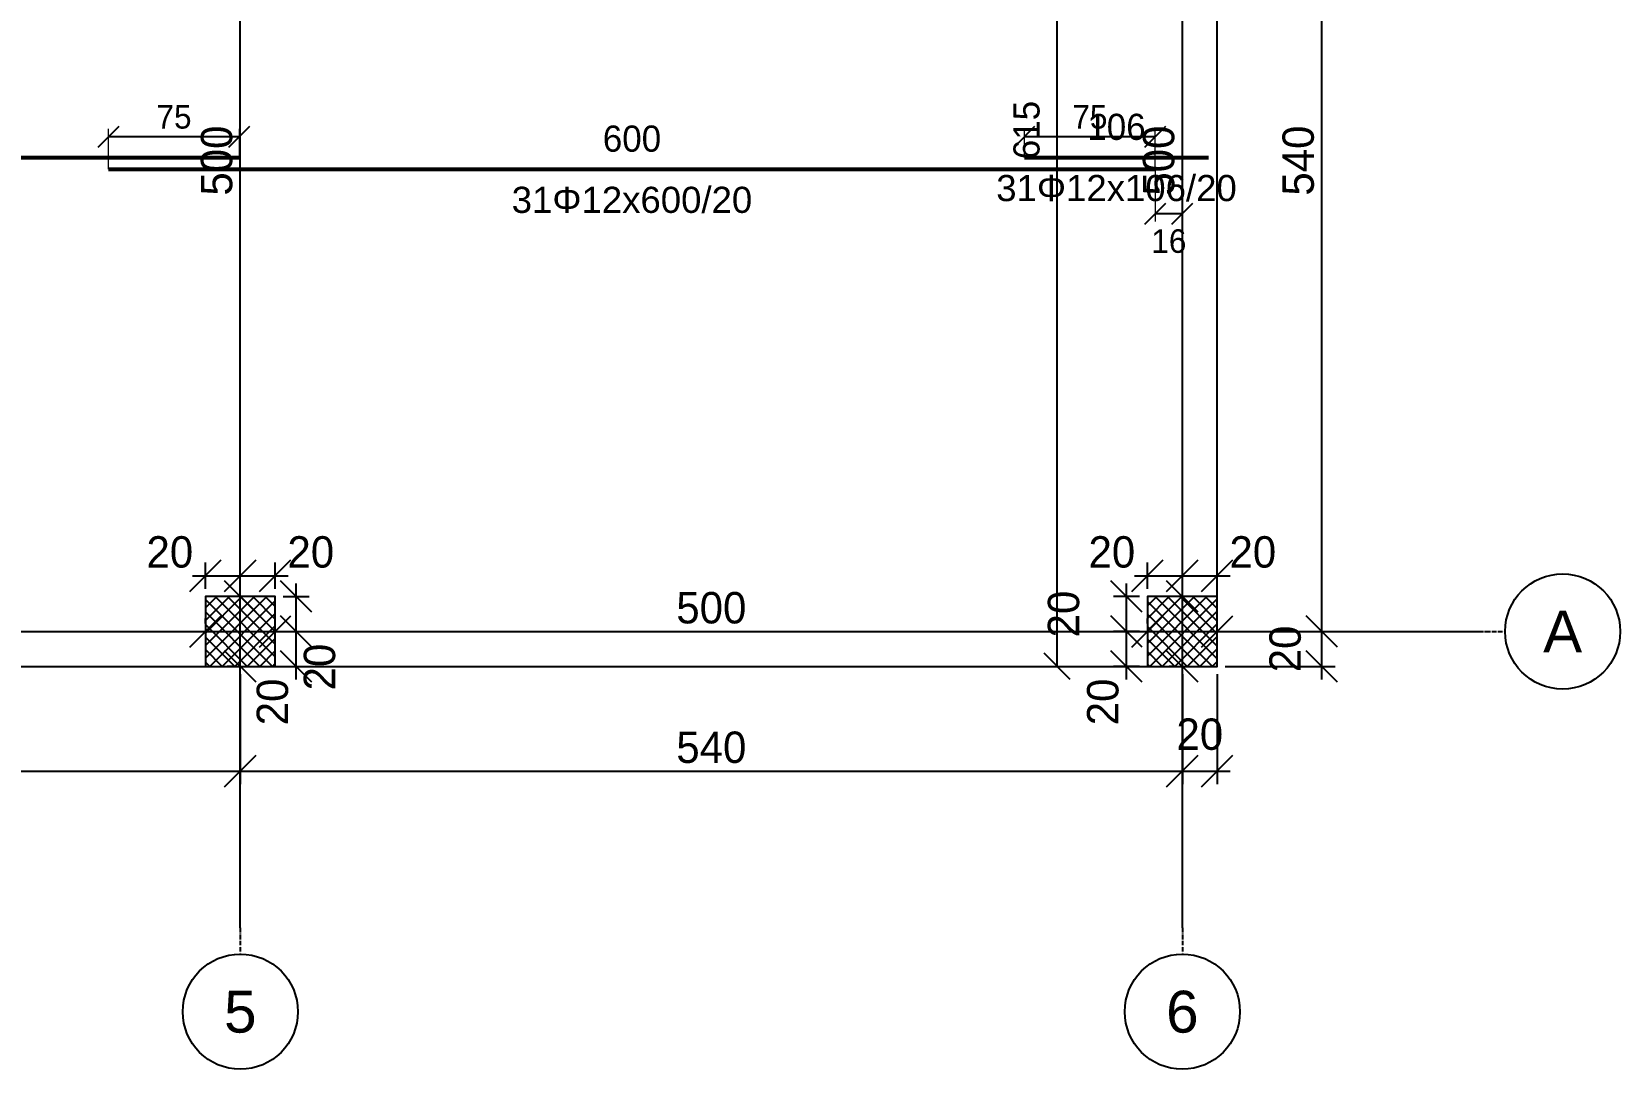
# Model space of a CAD drawing. Header units: centimetres. Extents: x -231 to 7431, y -4464 to 7215.
# Drawn here: x 2060 to 2971, y -231 to 364 of the extents above; entities that cross this region are included whole.
import ezdxf
from ezdxf.enums import TextEntityAlignment as Align

# ---------------------------------------------------------------- set-up
doc = ezdxf.new("R2010")
doc.units = ezdxf.units.CM
doc.linetypes.add('DASHDOT', pattern=[3.556, 2.54, -0.508, 0, -0.508])
for name, color, linetype in [('AXIS', 8, 'Continuous'), ('COLUMN', 3, 'Continuous'), ('FW_AXIS', 7, 'Continuous'), ('FW_COLUMN_HATCH', 8, 'Continuous'), ('FW_DIM', 7, 'Continuous'), ('REB_BOT_MESH_X', 5, 'Continuous'), ('REB_BOT_MESH_X_AXDIM', 5, 'Continuous'), ('REB_BOT_MESH_X_LAP', 5, 'Continuous'), ('REB_BOT_MESH_X_RANGE', 5, 'Continuous'), ('REB_BOT_MESH_X_TEXT', 5, 'Continuous'), ('SLAB', 7, 'Continuous')]:
    doc.layers.add(name, color=color, linetype=linetype)
doc.styles.add('REBAR_TXT', font='arial.ttf')
doc.dimstyles.new('FW_DIM', dxfattribs={"dimtxt": 18, "dimasz": 9, "dimexe": 7.5, "dimexo": 4.5, "dimgap": 4.5, "dimtad": 1, "dimdec": 0, "dimtxsty": 'Standard', "dimtsz": 9, "dimcen": 2.5, "dimdle": 7.5, "dimclrd": 256, "dimclre": 256, "dimclrt": 7, "dimazin": 3, "dimtfac": 1, "dimtmove": 2, "dimatfit": 3})
doc.dimstyles.new('REBAR LAP', dxfattribs={"dimtxt": 13.5, "dimasz": 2.5, "dimexe": 4.5, "dimexo": 0, "dimgap": 4.5, "dimtad": 1, "dimdec": 0, "dimtxsty": 'Standard', "dimtsz": 6, "dimcen": 2.5, "dimclrd": 6, "dimclre": 6, "dimclrt": 7, "dimazin": 3, "dimtfac": 1, "dimtmove": 2, "dimatfit": 3, "dimlwd": 25, "dimlwe": 18})
doc.dimstyles.new('REBAR M-200', dxfattribs={"dimtxt": 15, "dimasz": 15, "dimexe": 25, "dimexo": 12.5, "dimgap": 10, "dimtad": 1, "dimdec": 0, "dimtxsty": 'Standard', "dimblk": 'NONE', "dimcen": 50, "dimse1": 1, "dimse2": 1, "dimclrd": 6, "dimclre": 6, "dimclrt": 7, "dimazin": 3, "dimtfac": 1, "dimtmove": 2, "dimatfit": 3, "dimldrblk": 'NONE', "dimlwd": 53})
doc.dimstyles.new('REBAR RANGE', dxfattribs={"dimtxt": 15, "dimasz": 2.5, "dimexe": 0, "dimexo": 0, "dimgap": 10, "dimtad": 1, "dimdec": 0, "dimtxsty": 'Standard', "dimtsz": 7.5, "dimcen": 2.5, "dimse1": 1, "dimse2": 1, "dimclrd": 6, "dimclre": 6, "dimclrt": 7, "dimazin": 3, "dimtfac": 1, "dimtmove": 2, "dimatfit": 3, "dimlwd": 25})

# ---------------------------------------------------------------- blocks, each defined once
blk = doc.blocks.new('*D349')
at = {"color": 6, "lineweight": 53}
blk.add_line((1579.5, 291.75), (2179.5, 291.75), dxfattribs=at)
at = {"layer": 'Defpoints'}
for p in [(1579.5, 291.75), (1579.5, 291.75), (2179.5, 291.75)]:
    blk.add_point(p, dxfattribs=at)
at = {"layer": 'REB_BOT_MESH_X', "color": 7, "insert": (1879.5, 309.25), "char_height": 15, "attachment_point": 5}
blk.add_mtext('600', dxfattribs=at)
blk = doc.blocks.new('_NONE')
blk = doc.blocks.new('*D350')
at = {"color": 6, "lineweight": 53}
blk.add_line((2104.5, 285), (2704.5, 285), dxfattribs=at)
at = {"layer": 'Defpoints'}
for p in [(2104.5, 285), (2104.5, 285), (2704.5, 285)]:
    blk.add_point(p, dxfattribs=at)
at = {"layer": 'REB_BOT_MESH_X', "color": 7, "insert": (2404.5, 302.5), "char_height": 15, "attachment_point": 5}
blk.add_mtext('600', dxfattribs=at)
blk = doc.blocks.new('*D351')
at = {"color": 6, "lineweight": 53}
blk.add_line((2629.5, 291.75), (2735, 291.75), dxfattribs=at)
at = {"layer": 'Defpoints'}
for p in [(2629.5, 291.75), (2629.5, 291.75), (2735, 291.75)]:
    blk.add_point(p, dxfattribs=at)
at = {"layer": 'REB_BOT_MESH_X', "color": 7, "insert": (2682.25, 309.25), "char_height": 15, "attachment_point": 5}
blk.add_mtext('106', dxfattribs=at)
blk = doc.blocks.new('_OBLIQUE')
at = {"color": 0, "linetype": 'BYBLOCK'}
blk.add_line((-0.5, -0.5), (0.5, 0.5), dxfattribs=at)
blk = doc.blocks.new('*D358')
at = {"color": 6, "lineweight": 18}
for p, q in [((2104.5, 285), (2104.5, 308.25)), ((2179.5, 291.75), (2179.5, 308.25))]:
    blk.add_line(p, q, dxfattribs=at)
at = {"color": 6, "lineweight": 25}
blk.add_line((2104.5, 303.75), (2179.5, 303.75), dxfattribs=at)
at = {"layer": 'Defpoints'}
for p in [(2104.5, 303.75), (2179.5, 291.75), (2104.5, 285)]:
    blk.add_point(p, dxfattribs=at)
at = {"layer": 'REB_BOT_MESH_X_LAP', "color": 6, "xscale": 12, "yscale": 12}
for p in [(2104.5, 303.75), (2179.5, 303.75)]:
    blk.add_blockref('_OBLIQUE', p, dxfattribs=at)
at = {"layer": 'REB_BOT_MESH_X_LAP', "color": 7, "insert": (2142, 315), "char_height": 13.5, "attachment_point": 5}
blk.add_mtext('75', dxfattribs=at)
blk = doc.blocks.new('*D359')
at = {"color": 6, "lineweight": 18}
for p, q in [((2629.5, 291.75), (2629.5, 308.25)), ((2704.5, 285), (2704.5, 308.25))]:
    blk.add_line(p, q, dxfattribs=at)
at = {"color": 6, "lineweight": 25}
blk.add_line((2629.5, 303.75), (2704.5, 303.75), dxfattribs=at)
at = {"layer": 'Defpoints'}
for p in [(2629.5, 303.75), (2629.5, 291.75), (2704.5, 285)]:
    blk.add_point(p, dxfattribs=at)
at = {"layer": 'REB_BOT_MESH_X_LAP', "color": 6, "xscale": 12, "yscale": 12}
for p in [(2629.5, 303.75), (2704.5, 303.75)]:
    blk.add_blockref('_OBLIQUE', p, dxfattribs=at)
at = {"layer": 'REB_BOT_MESH_X_LAP', "color": 7, "insert": (2667, 315), "char_height": 13.5, "attachment_point": 5}
blk.add_mtext('75', dxfattribs=at)
blk = doc.blocks.new('*D360')
at = {"color": 6, "lineweight": 18}
for p, q in [((2704.5, 285), (2704.5, 255)), ((2720, 285), (2720, 255))]:
    blk.add_line(p, q, dxfattribs=at)
at = {"color": 6, "lineweight": 25}
blk.add_line((2720, 259.5), (2704.5, 259.5), dxfattribs=at)
at = {"layer": 'Defpoints'}
for p in [(2704.5, 285), (2720, 285), (2720, 259.5)]:
    blk.add_point(p, dxfattribs=at)
at = {"layer": 'REB_BOT_MESH_X_AXDIM', "color": 6, "xscale": 12, "yscale": 12}
for p in [(2704.5, 259.5), (2720, 259.5)]:
    blk.add_blockref('_OBLIQUE', p, dxfattribs=at)
at = {"layer": 'REB_BOT_MESH_X_AXDIM', "color": 7, "insert": (2712.25, 243.75), "char_height": 13.5, "attachment_point": 5}
blk.add_mtext('16', dxfattribs=at)
blk = doc.blocks.new('*D408')
at = {"color": 6, "lineweight": 25}
blk.add_line((2648.25, 0), (2648.25, 615), dxfattribs=at)
at = {"layer": 'Defpoints'}
for p in [(2648.25, 615), (2648.25, 0), (2648.25, 0)]:
    blk.add_point(p, dxfattribs=at)
at = {"layer": 'REB_BOT_MESH_X_RANGE', "color": 6, "xscale": 15, "yscale": 15, "rotation": 90}
for p in [(2648.25, 615), (2648.25, 0)]:
    blk.add_blockref('_OBLIQUE', p, dxfattribs=at)
at = {"layer": 'REB_BOT_MESH_X_RANGE', "color": 7, "insert": (2630.75, 307.5), "char_height": 15, "attachment_point": 5, "rotation": 90}
blk.add_mtext('615', dxfattribs=at)
blk = doc.blocks.new('*D409')
at = {"color": 6, "lineweight": 25}
blk.add_line((2648.25, 0), (2648.25, 615), dxfattribs=at)
at = {"layer": 'Defpoints'}
for p in [(2648.25, 615), (2648.25, 0), (2648.25, 0)]:
    blk.add_point(p, dxfattribs=at)
at = {"layer": 'REB_BOT_MESH_X_RANGE', "color": 6, "xscale": 15, "yscale": 15, "rotation": 90}
for p in [(2648.25, 615), (2648.25, 0)]:
    blk.add_blockref('_OBLIQUE', p, dxfattribs=at)
at = {"layer": 'REB_BOT_MESH_X_RANGE', "color": 7, "insert": (2630.75, 307.5), "char_height": 15, "attachment_point": 5, "rotation": 90}
blk.add_mtext('615', dxfattribs=at)
blk = doc.blocks.new('*D505')
for p, q in [((2160, 44.5), (2160, 59.5)), ((2180, 44.5), (2180, 59.5)), ((2152.5, 52), (2187.5, 52))]:
    blk.add_line(p, q)
at = {"layer": 'Defpoints'}
for p in [(2160, 52), (2160, 40), (2180, 40)]:
    blk.add_point(p, dxfattribs=at)
at = {"layer": 'FW_DIM', "xscale": 18, "yscale": 18}
for p in [(2160, 52), (2180, 52)]:
    blk.add_blockref('_OBLIQUE', p, dxfattribs=at)
at = {"layer": 'FW_DIM', "color": 7, "insert": (2139.6, 65.5), "char_height": 18, "attachment_point": 5}
blk.add_mtext('20', dxfattribs=at)
blk = doc.blocks.new('*D506')
for p, q in [((2180, 44.5), (2180, 59.5)), ((2200, 44.5), (2200, 59.5)), ((2172.5, 52), (2207.5, 52))]:
    blk.add_line(p, q)
at = {"layer": 'Defpoints'}
for p in [(2180, 52), (2180, 40), (2200, 40)]:
    blk.add_point(p, dxfattribs=at)
at = {"layer": 'FW_DIM', "xscale": 18, "yscale": 18}
for p in [(2180, 52), (2200, 52)]:
    blk.add_blockref('_OBLIQUE', p, dxfattribs=at)
at = {"layer": 'FW_DIM', "color": 7, "insert": (2220.4, 65.5), "char_height": 18, "attachment_point": 5}
blk.add_mtext('20', dxfattribs=at)
blk = doc.blocks.new('*D507')
for p, q in [((2212, -7.5), (2212, 27.5)), ((2204.5, 20), (2219.5, 20)), ((2204.5, 0), (2219.5, 0))]:
    blk.add_line(p, q)
at = {"layer": 'Defpoints'}
for p in [(2200, 20), (2200, 0), (2212, 0)]:
    blk.add_point(p, dxfattribs=at)
at = {"layer": 'FW_DIM', "xscale": 18, "yscale": 18, "rotation": 90}
for p in [(2212, 20), (2212, 0)]:
    blk.add_blockref('_OBLIQUE', p, dxfattribs=at)
at = {"layer": 'FW_DIM', "color": 7, "insert": (2198.5, -20.4), "char_height": 18, "attachment_point": 5, "rotation": 90}
blk.add_mtext('20', dxfattribs=at)
blk = doc.blocks.new('*D508')
for p, q in [((2212, 12.5), (2212, 47.5)), ((2204.5, 40), (2219.5, 40)), ((2204.5, 20), (2219.5, 20))]:
    blk.add_line(p, q)
at = {"layer": 'Defpoints'}
for p in [(2200, 40), (2200, 20), (2212, 20)]:
    blk.add_point(p, dxfattribs=at)
at = {"layer": 'FW_DIM', "xscale": 18, "yscale": 18, "rotation": 90}
for p in [(2212, 40), (2212, 20)]:
    blk.add_blockref('_OBLIQUE', p, dxfattribs=at)
at = {"layer": 'FW_DIM', "color": 7, "insert": (2225.5, -0.4), "char_height": 18, "attachment_point": 5, "rotation": 90}
blk.add_mtext('20', dxfattribs=at)
blk = doc.blocks.new('*D529')
for p, q in [((2700, 44.5), (2700, 59.5)), ((2720, 44.5), (2720, 59.5)), ((2692.5, 52), (2727.5, 52))]:
    blk.add_line(p, q)
at = {"layer": 'Defpoints'}
for p in [(2700, 52), (2700, 40), (2720, 40)]:
    blk.add_point(p, dxfattribs=at)
at = {"layer": 'FW_DIM', "xscale": 18, "yscale": 18}
for p in [(2700, 52), (2720, 52)]:
    blk.add_blockref('_OBLIQUE', p, dxfattribs=at)
at = {"layer": 'FW_DIM', "color": 7, "insert": (2679.6, 65.5), "char_height": 18, "attachment_point": 5}
blk.add_mtext('20', dxfattribs=at)
blk = doc.blocks.new('*D530')
for p, q in [((2720, 44.5), (2720, 59.5)), ((2740, 44.5), (2740, 59.5)), ((2712.5, 52), (2747.5, 52))]:
    blk.add_line(p, q)
at = {"layer": 'Defpoints'}
for p in [(2720, 52), (2720, 40), (2740, 40)]:
    blk.add_point(p, dxfattribs=at)
at = {"layer": 'FW_DIM', "xscale": 18, "yscale": 18}
for p in [(2720, 52), (2740, 52)]:
    blk.add_blockref('_OBLIQUE', p, dxfattribs=at)
at = {"layer": 'FW_DIM', "color": 7, "insert": (2760.4, 65.5), "char_height": 18, "attachment_point": 5}
blk.add_mtext('20', dxfattribs=at)
blk = doc.blocks.new('*D531')
for p, q in [((2688, -7.5), (2688, 27.5)), ((2695.5, 20), (2680.5, 20)), ((2695.5, 0), (2680.5, 0))]:
    blk.add_line(p, q)
at = {"layer": 'Defpoints'}
for p in [(2700, 20), (2688, 0), (2700, 0)]:
    blk.add_point(p, dxfattribs=at)
at = {"layer": 'FW_DIM', "xscale": 18, "yscale": 18, "rotation": 90}
for p in [(2688, 20), (2688, 0)]:
    blk.add_blockref('_OBLIQUE', p, dxfattribs=at)
at = {"layer": 'FW_DIM', "color": 7, "insert": (2674.5, -20.4), "char_height": 18, "attachment_point": 5, "rotation": 90}
blk.add_mtext('20', dxfattribs=at)
blk = doc.blocks.new('*D532')
for p, q in [((2688, 12.5), (2688, 47.5)), ((2695.5, 40), (2680.5, 40)), ((2695.5, 20), (2680.5, 20))]:
    blk.add_line(p, q)
at = {"layer": 'Defpoints'}
for p in [(2700, 40), (2688, 20), (2700, 20)]:
    blk.add_point(p, dxfattribs=at)
at = {"layer": 'FW_DIM', "xscale": 18, "yscale": 18, "rotation": 90}
for p in [(2688, 40), (2688, 20)]:
    blk.add_blockref('_OBLIQUE', p, dxfattribs=at)
at = {"layer": 'FW_DIM', "color": 7, "insert": (2652, 30), "char_height": 18, "attachment_point": 5, "rotation": 90}
blk.add_mtext('20', dxfattribs=at)
blk = doc.blocks.new('*D560')
for p, q in [((1660, 24.5), (1660, 27.5)), ((2160, 24.5), (2160, 27.5)), ((1652.5, 20), (2167.5, 20))]:
    blk.add_line(p, q)
at = {"layer": 'Defpoints'}
for p in [(1660, 20), (1660, 20), (2160, 20)]:
    blk.add_point(p, dxfattribs=at)
at = {"layer": 'FW_DIM', "xscale": 18, "yscale": 18}
for p in [(1660, 20), (2160, 20)]:
    blk.add_blockref('_OBLIQUE', p, dxfattribs=at)
at = {"layer": 'FW_DIM', "color": 7, "insert": (1910, 33.5), "char_height": 18, "attachment_point": 5}
blk.add_mtext('500', dxfattribs=at)
blk = doc.blocks.new('*D561')
for p, q in [((2160, 24.5), (2160, 27.5)), ((2200, 24.5), (2200, 27.5)), ((2152.5, 20), (2207.5, 20))]:
    blk.add_line(p, q)
at = {"layer": 'Defpoints'}
for p in [(2160, 20), (2160, 20), (2200, 20)]:
    blk.add_point(p, dxfattribs=at)
at = {"layer": 'FW_DIM', "xscale": 18, "yscale": 18}
for p in [(2160, 20), (2200, 20)]:
    blk.add_blockref('_OBLIQUE', p, dxfattribs=at)
blk = doc.blocks.new('*D562')
for p, q in [((2200, 24.5), (2200, 27.5)), ((2700, 24.5), (2700, 27.5)), ((2192.5, 20), (2707.5, 20))]:
    blk.add_line(p, q)
at = {"layer": 'Defpoints'}
for p in [(2200, 20), (2200, 20), (2700, 20)]:
    blk.add_point(p, dxfattribs=at)
at = {"layer": 'FW_DIM', "xscale": 18, "yscale": 18}
for p in [(2200, 20), (2700, 20)]:
    blk.add_blockref('_OBLIQUE', p, dxfattribs=at)
at = {"layer": 'FW_DIM', "color": 7, "insert": (2450, 33.5), "char_height": 18, "attachment_point": 5}
blk.add_mtext('500', dxfattribs=at)
blk = doc.blocks.new('*D563')
for p, q in [((2700, 24.5), (2700, 27.5)), ((2740, 24.5), (2740, 27.5)), ((2692.5, 20), (2747.5, 20))]:
    blk.add_line(p, q)
at = {"layer": 'Defpoints'}
for p in [(2700, 20), (2700, 20), (2740, 20)]:
    blk.add_point(p, dxfattribs=at)
at = {"layer": 'FW_DIM', "xscale": 18, "yscale": 18}
for p in [(2700, 20), (2740, 20)]:
    blk.add_blockref('_OBLIQUE', p, dxfattribs=at)
blk = doc.blocks.new('*D653')
for p, q in [((2180, -7.5), (2180, 47.5)), ((2175.5, 40), (2172.5, 40)), ((2175.5, 0), (2172.5, 0))]:
    blk.add_line(p, q)
at = {"layer": 'Defpoints'}
for p in [(2180, 40), (2180, 0), (2180, 0)]:
    blk.add_point(p, dxfattribs=at)
at = {"layer": 'FW_DIM', "xscale": 18, "yscale": 18, "rotation": 90}
for p in [(2180, 40), (2180, 0)]:
    blk.add_blockref('_OBLIQUE', p, dxfattribs=at)
blk = doc.blocks.new('*D654')
for p, q in [((2180, 32.5), (2180, 547.5)), ((2175.5, 540), (2172.5, 540)), ((2175.5, 40), (2172.5, 40))]:
    blk.add_line(p, q)
at = {"layer": 'Defpoints'}
for p in [(2180, 540), (2180, 40), (2180, 40)]:
    blk.add_point(p, dxfattribs=at)
at = {"layer": 'FW_DIM', "xscale": 18, "yscale": 18, "rotation": 90}
for p in [(2180, 540), (2180, 40)]:
    blk.add_blockref('_OBLIQUE', p, dxfattribs=at)
at = {"layer": 'FW_DIM', "color": 7, "insert": (2166.5, 290), "char_height": 18, "attachment_point": 5, "rotation": 90}
blk.add_mtext('500', dxfattribs=at)
blk = doc.blocks.new('*D666')
for p, q in [((2720, -7.5), (2720, 47.5)), ((2715.5, 40), (2712.5, 40)), ((2715.5, 0), (2712.5, 0))]:
    blk.add_line(p, q)
at = {"layer": 'Defpoints'}
for p in [(2720, 40), (2720, 0), (2720, 0)]:
    blk.add_point(p, dxfattribs=at)
at = {"layer": 'FW_DIM', "xscale": 18, "yscale": 18, "rotation": 90}
for p in [(2720, 40), (2720, 0)]:
    blk.add_blockref('_OBLIQUE', p, dxfattribs=at)
blk = doc.blocks.new('*D667')
for p, q in [((2720, 32.5), (2720, 547.5)), ((2715.5, 540), (2712.5, 540)), ((2715.5, 40), (2712.5, 40))]:
    blk.add_line(p, q)
at = {"layer": 'Defpoints'}
for p in [(2720, 540), (2720, 40), (2720, 40)]:
    blk.add_point(p, dxfattribs=at)
at = {"layer": 'FW_DIM', "xscale": 18, "yscale": 18, "rotation": 90}
for p in [(2720, 540), (2720, 40)]:
    blk.add_blockref('_OBLIQUE', p, dxfattribs=at)
at = {"layer": 'FW_DIM', "color": 7, "insert": (2706.5, 290), "char_height": 18, "attachment_point": 5, "rotation": 90}
blk.add_mtext('500', dxfattribs=at)
blk = doc.blocks.new('*D688')
for p, q in [((1640, -4.5), (1640, -67.5)), ((2180, -4.5), (2180, -67.5)), ((1632.5, -60), (2187.5, -60))]:
    blk.add_line(p, q)
at = {"layer": 'Defpoints'}
for p in [(1640, 0), (2180, 0), (1640, -60)]:
    blk.add_point(p, dxfattribs=at)
at = {"layer": 'FW_DIM', "xscale": 18, "yscale": 18}
for p in [(1640, -60), (2180, -60)]:
    blk.add_blockref('_OBLIQUE', p, dxfattribs=at)
at = {"layer": 'FW_DIM', "color": 7, "insert": (1910, -46.5), "char_height": 18, "attachment_point": 5}
blk.add_mtext('540', dxfattribs=at)
blk = doc.blocks.new('*D689')
for p, q in [((2180, -4.5), (2180, -67.5)), ((2720, -4.5), (2720, -67.5)), ((2172.5, -60), (2727.5, -60))]:
    blk.add_line(p, q)
at = {"layer": 'Defpoints'}
for p in [(2180, 0), (2720, 0), (2180, -60)]:
    blk.add_point(p, dxfattribs=at)
at = {"layer": 'FW_DIM', "xscale": 18, "yscale": 18}
for p in [(2180, -60), (2720, -60)]:
    blk.add_blockref('_OBLIQUE', p, dxfattribs=at)
at = {"layer": 'FW_DIM', "color": 7, "insert": (2450, -46.5), "char_height": 18, "attachment_point": 5}
blk.add_mtext('540', dxfattribs=at)
blk = doc.blocks.new('*D690')
for p, q in [((2720, -4.5), (2720, -67.5)), ((2740, -4.5), (2740, -67.5)), ((2712.5, -60), (2747.5, -60))]:
    blk.add_line(p, q)
at = {"layer": 'Defpoints'}
for p in [(2720, 0), (2740, 0), (2720, -60)]:
    blk.add_point(p, dxfattribs=at)
at = {"layer": 'FW_DIM', "xscale": 18, "yscale": 18}
for p in [(2720, -60), (2740, -60)]:
    blk.add_blockref('_OBLIQUE', p, dxfattribs=at)
at = {"layer": 'FW_DIM', "color": 7, "insert": (2730, -39), "char_height": 18, "attachment_point": 5}
blk.add_mtext('20', dxfattribs=at)
blk = doc.blocks.new('*D699')
for p, q in [((2800, -7.5), (2800, 27.5)), ((2744.5, 20), (2807.5, 20)), ((2744.5, 0), (2807.5, 0))]:
    blk.add_line(p, q)
at = {"layer": 'Defpoints'}
for p in [(2740, 20), (2740, 0), (2800, 0)]:
    blk.add_point(p, dxfattribs=at)
at = {"layer": 'FW_DIM', "xscale": 18, "yscale": 18, "rotation": 90}
for p in [(2800, 20), (2800, 0)]:
    blk.add_blockref('_OBLIQUE', p, dxfattribs=at)
at = {"layer": 'FW_DIM', "color": 7, "insert": (2779, 10), "char_height": 18, "attachment_point": 5, "rotation": 90}
blk.add_mtext('20', dxfattribs=at)
blk = doc.blocks.new('*D700')
for p, q in [((2800, 12.5), (2800, 567.5)), ((2744.5, 560), (2807.5, 560)), ((2744.5, 20), (2807.5, 20))]:
    blk.add_line(p, q)
at = {"layer": 'Defpoints'}
for p in [(2740, 560), (2740, 20), (2800, 20)]:
    blk.add_point(p, dxfattribs=at)
at = {"layer": 'FW_DIM', "xscale": 18, "yscale": 18, "rotation": 90}
for p in [(2800, 560), (2800, 20)]:
    blk.add_blockref('_OBLIQUE', p, dxfattribs=at)
at = {"layer": 'FW_DIM', "color": 7, "insert": (2786.5, 290), "char_height": 18, "attachment_point": 5, "rotation": 90}
blk.add_mtext('540', dxfattribs=at)

msp = doc.modelspace()

# ---------------------------------------------------------------- hatches: boundary and pattern name
at = {"layer": 'FW_COLUMN_HATCH'}
h = msp.add_hatch(dxfattribs=at)
h.set_pattern_fill('ANSI37', scale=1.6)
h.paths.add_polyline_path([(2160, 0), (2160, 40), (2200, 40), (2200, 0), (2160, 0)])
h = msp.add_hatch(dxfattribs=at)
h.set_pattern_fill('ANSI37', scale=1.6)
h.paths.add_polyline_path([(2700, 0), (2700, 40), (2740, 40), (2740, 0), (2700, 0)])

# ---------------------------------------------------------------- linework, layer by layer
at = {"layer": 'AXIS'}
for p, q in [((2180, -150), (2180, 2890)), ((2720, -150), (2720, 2890)), ((-150, 20), (2890, 20))]:
    msp.add_line(p, q, dxfattribs=at)
at = {"layer": 'COLUMN'}
for points in [[(2160, 0), (2200, 0), (2200, 40), (2160, 40)], [(2700, 0), (2740, 0), (2740, 40), (2700, 40)]]:
    msp.add_lwpolyline(points, close=True, dxfattribs=at)
at = {"layer": 'FW_AXIS', "linetype": 'DASHDOT'}
for p, q in [((2890, 20), (2905, 20)), ((2180, -150), (2180, -165)), ((2720, -150), (2720, -165))]:
    msp.add_line(p, q, dxfattribs=at)
at = {"layer": 'FW_AXIS'}
for centre in [(2938, 20), (2180, -198), (2720, -198)]:
    msp.add_circle(centre, 33, dxfattribs=at)
at = {"layer": 'SLAB'}
msp.add_lwpolyline([(0, 0), (2740, 0), (2740, 2740), (0, 2740)], close=True, dxfattribs=at)

# ---------------------------------------------------------------- texts
at = {"layer": 'FW_AXIS', "color": 7, "style": 'REBAR_TXT'}
for s, p in [('A', (2938, 20)), ('5', (2180, -198)), ('6', (2720, -198))]:
    msp.add_text(s, height=24, dxfattribs=at).set_placement(p, align=Align.MIDDLE_CENTER)
at = {"layer": 'REB_BOT_MESH_X_TEXT', "color": 7, "style": 'REBAR_TXT'}
for s, p in [('31Φ12x106/20', (2682.25, 281.75)), ('31Φ12x600/20', (2404.5, 275))]:
    msp.add_text(s, height=15, dxfattribs=at).set_placement(p, align=Align.TOP_CENTER)

# ---------------------------------------------------------------- dimensions: what is measured, and where the dimension line sits
at = {"layer": 'FW_DIM'}
for base, p1, p2, picture, middle in [((2800, 20), (2740, 20), (2740, 560), '*D700', (2786.5, 290)), ((2800, 0), (2740, 0), (2740, 20), '*D699', (2779, 10))]:
    dim = msp.add_linear_dim(base=base, p1=p1, p2=p2, angle=90, dimstyle='FW_DIM', dxfattribs=at)
    dim.commit()
    dim.dimension.update_dxf_attribs({"geometry": picture, "text_midpoint": middle})
for base, p1, p2, text, picture, middle in [((2180, 40), (2180, 40), (2180, 540), '500', '*D654', (2166.5, 290)), ((2720, 40), (2720, 40), (2720, 540), '500', '*D667', (2706.5, 290)), ((2180, 0), (2180, 0), (2180, 40), ' ', '*D653', (2180, 20)), ((2212, 20), (2200, 20), (2200, 40), '20', '*D508', (2225.5, -0.4)), ((2688, 20), (2700, 20), (2700, 40), '20', '*D532', (2652, 30)), ((2720, 0), (2720, 0), (2720, 40), ' ', '*D666', (2720, 20)), ((2212, 0), (2200, 0), (2200, 20), '20', '*D507', (2198.5, -20.4)), ((2688, 0), (2700, 0), (2700, 20), '20', '*D531', (2674.5, -20.4))]:
    dim = msp.add_linear_dim(base=base, p1=p1, p2=p2, angle=90, text=text, dimstyle='FW_DIM', override={"dimtmove": 2}, dxfattribs=at)
    dim.commit()
    dim.dimension.update_dxf_attribs({"geometry": picture, "text_midpoint": middle, "dimtype": 160})
for base, p1, p2, text, picture, middle in [((2160, 52), (2160, 40), (2180, 40), '20', '*D505', (2139.6, 65.5)), ((2180, 52), (2180, 40), (2200, 40), '20', '*D506', (2220.4, 65.5)), ((2700, 52), (2700, 40), (2720, 40), '20', '*D529', (2679.6, 65.5)), ((2720, 52), (2720, 40), (2740, 40), '20', '*D530', (2760.4, 65.5)), ((1660, 20), (1660, 20), (2160, 20), '500', '*D560', (1910, 33.5)), ((2200, 20), (2200, 20), (2700, 20), '500', '*D562', (2450, 33.5)), ((2160, 20), (2160, 20), (2200, 20), ' ', '*D561', (2180, 20)), ((2700, 20), (2700, 20), (2740, 20), ' ', '*D563', (2720, 20))]:
    dim = msp.add_linear_dim(base=base, p1=p1, p2=p2, text=text, dimstyle='FW_DIM', override={"dimtmove": 2}, dxfattribs=at)
    dim.commit()
    dim.dimension.update_dxf_attribs({"geometry": picture, "text_midpoint": middle, "dimtype": 160})
for base, p1, p2, picture, middle in [((1640, -60), (1640, 0), (2180, 0), '*D688', (1910, -46.5)), ((2180, -60), (2180, 0), (2720, 0), '*D689', (2450, -46.5)), ((2720, -60), (2720, 0), (2740, 0), '*D690', (2730, -39))]:
    dim = msp.add_linear_dim(base=base, p1=p1, p2=p2, dimstyle='FW_DIM', dxfattribs=at)
    dim.commit()
    dim.dimension.update_dxf_attribs({"geometry": picture, "text_midpoint": middle})
at = {"layer": 'REB_BOT_MESH_X'}
for base, p1, p2, picture, middle in [((1579.5, 291.75), (1579.5, 291.75), (2179.5, 291.75), '*D349', (1879.5, 309.25)), ((2629.5, 291.75), (2629.5, 291.75), (2735, 291.75), '*D351', (2682.25, 309.25)), ((2104.5, 285), (2104.5, 285), (2704.5, 285), '*D350', (2404.5, 302.5))]:
    dim = msp.add_linear_dim(base=base, p1=p1, p2=p2, dimstyle='REBAR M-200', dxfattribs=at)
    dim.commit()
    dim.dimension.update_dxf_attribs({"geometry": picture, "text_midpoint": middle})
at = {"layer": 'REB_BOT_MESH_X_AXDIM'}
dim = msp.add_linear_dim(base=(2720, 259.5), p1=(2720, 285), p2=(2704.5, 285), dimstyle='REBAR LAP', dxfattribs=at)
dim.commit()
dim.dimension.update_dxf_attribs({"geometry": '*D360', "text_midpoint": (2712.25, 243.75)})
at = {"layer": 'REB_BOT_MESH_X_LAP'}
for base, p1, p2, picture, middle in [((2104.5, 303.75), (2104.5, 285), (2179.5, 291.75), '*D358', (2142, 315)), ((2629.5, 303.75), (2629.5, 291.75), (2704.5, 285), '*D359', (2667, 315))]:
    dim = msp.add_linear_dim(base=base, p1=p1, p2=p2, dimstyle='REBAR LAP', dxfattribs=at)
    dim.commit()
    dim.dimension.update_dxf_attribs({"geometry": picture, "text_midpoint": middle})
at = {"layer": 'REB_BOT_MESH_X_RANGE'}
for picture in ['*D408', '*D409']:
    dim = msp.add_linear_dim(base=(2648.25, 0), p1=(2648.25, 0), p2=(2648.25, 615), angle=90, dimstyle='REBAR RANGE', dxfattribs=at)
    dim.commit()
    dim.dimension.update_dxf_attribs({"geometry": picture, "text_midpoint": (2630.75, 307.5)})

doc.saveas('drawing.dxf')
